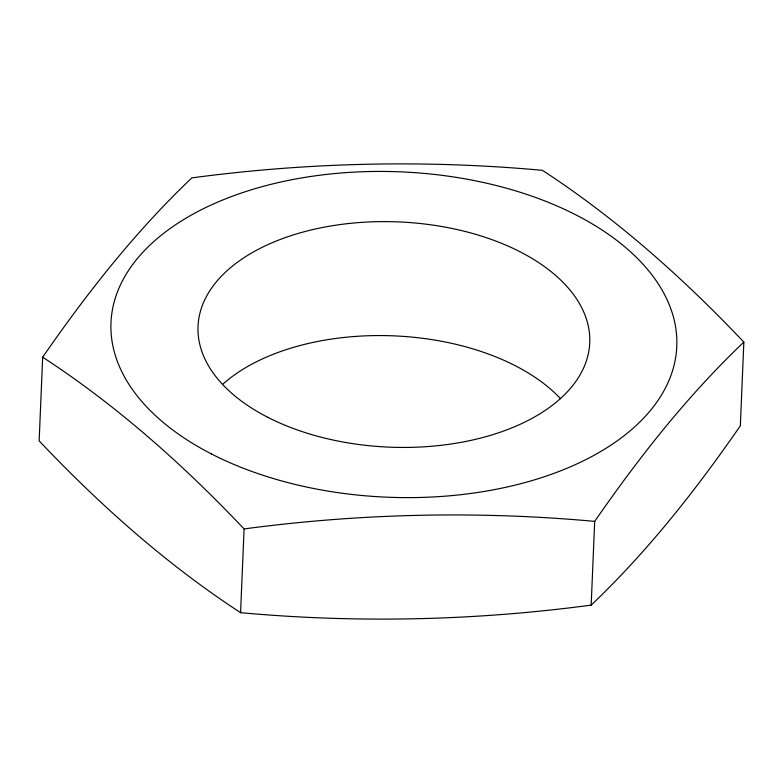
<?xml version="1.0" encoding="UTF-8"?>
<svg xmlns="http://www.w3.org/2000/svg" width="783" height="783" viewBox="0 0 783 783"><rect width="100%" height="100%" fill="white"/><g stroke="black" fill="none" stroke-linecap="round" stroke-linejoin="round"><path stroke-width="1.17" d="M42.664 357.175L39.15 440.907C99.979 505.104 166.387 564.259 240.577 612.668C357.332 623.366 474.987 620.645 591.175 605.122C647.688 551.349 696.028 489.845 740.336 425.825L743.85 342.093C683.021 277.896 616.612 218.741 542.423 170.332C425.668 159.634 308.013 162.355 191.825 177.878C135.312 231.651 86.972 293.155 42.664 357.175C116.853 405.574 183.261 464.73 244.09 528.926L240.577 612.668M591.175 605.122L594.688 521.38C638.997 457.37 687.337 395.855 743.85 342.093M244.09 528.926C360.278 513.403 477.943 510.682 594.688 521.38M223.116 383.924A196.024 112.713 2.4 0 1 560.579 398.723M211.684 454.062A283.143 162.805 2.4 0 0 672.499 370.848A283.143 162.805 2.4 0 0 297.481 178.661A283.143 162.805 2.4 0 0 211.684 454.062M267.747 417.28A196.024 112.713 2.4 0 0 586.77 359.671A196.024 112.713 2.4 0 0 327.137 226.62A196.024 112.713 2.4 0 0 267.747 417.28"/></g></svg>
